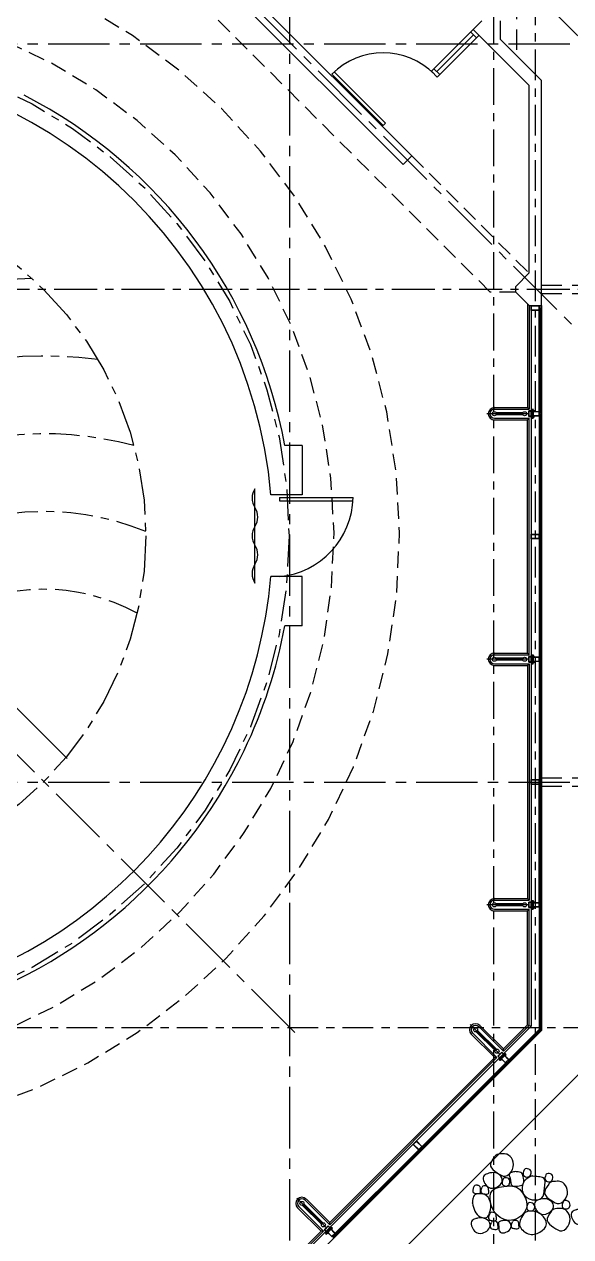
# Model space of a CAD drawing. Extents: x 504.5 to 598.6, y 648.3 to 688.4.
# Drawn here: x 575.9 to 582.58, y 659.51 to 674.32 of the extents above; entities that cross this region are included whole.
import ezdxf

# ---------------------------------------------------------------- set-up
doc = ezdxf.new("R2010")
doc.units = 0
doc.header["$MEASUREMENT"] = 0
for name, pattern in [('ACAD_ISO10W100', [18.5, 12, -3, 0.5, -3]), ('CENTER2', [1.125, 0.75, -0.125, 0.125, -0.125]), ('HIDDEN', [0.375, 0.25, -0.125])]:
    doc.linetypes.add(name, pattern=pattern)
for name, color, linetype in [('1', 6, 'CONTINUOUS'), ('2', 1, 'CONTINUOUS'), ('EJES', 6, 'CENTER2'), ('paredes', 2, 'CONTINUOUS'), ('pisoplanta', 1, 'CONTINUOUS'), ('PROYECCIONES', 6, 'HIDDEN'), ('PUERTAS', 1, 'CONTINUOUS'), ('texturas', 6, 'CONTINUOUS'), ('ventanas', 1, 'CONTINUOUS'), ('vidrio', 6, 'CONTINUOUS')]:
    doc.layers.add(name, color=color, linetype=linetype)

# ---------------------------------------------------------------- blocks, each defined once
blk = doc.blocks.new('apoymuro-cortina')
at = {"layer": 'vidrio', "color": 1, "linetype": 'Continuous'}
for p, q in [((0, 0), (-0.099, 0)), ((0, -0.057), (0, 0)), ((-0.125, -0.001), (-0.125, -0.057)), ((-0.119, 0), (-0.124, 0)), ((-0.124, -0.057), (-0.119, -0.057)), ((-0.122, -0.01), (-0.122, -0.003)), ((-0.122, -0.032), (-0.122, -0.013)), ((-0.096, -0.032), (-0.122, -0.032)), ((-0.122, -0.035), (-0.096, -0.035)), ((-0.122, -0.044), (-0.122, -0.035)), ((-0.122, -0.054), (-0.122, -0.048)), ((-0.121, -0.003), (-0.12, -0.003)), ((-0.12, -0.01), (-0.121, -0.01)), ((-0.121, -0.013), (-0.119, -0.013)), ((-0.119, -0.045), (-0.121, -0.045)), ((-0.121, -0.047), (-0.12, -0.047)), ((-0.12, -0.055), (-0.121, -0.055)), ((-0.12, -0.003), (-0.12, -0.004)), ((-0.12, -0.009), (-0.12, -0.01)), ((-0.12, -0.047), (-0.12, -0.048)), ((-0.12, -0.054), (-0.12, -0.055)), ((-0.119, -0.004), (-0.119, -0.001)), ((-0.119, -0.012), (-0.119, -0.009)), ((-0.119, -0.048), (-0.119, -0.045)), ((-0.119, -0.057), (-0.119, -0.054)), ((-0.1, -0.001), (-0.1, -0.004)), ((-0.1, -0.009), (-0.1, -0.012)), ((-0.1, -0.045), (-0.1, -0.048)), ((-0.1, -0.054), (-0.1, -0.057)), ((-0.099, -0.013), (-0.097, -0.013)), ((-0.097, -0.045), (-0.099, -0.045)), ((-0.099, -0.057), (-0.094, -0.057)), ((-0.098, -0.003), (-0.097, -0.003)), ((-0.098, -0.004), (-0.098, -0.003)), ((-0.098, -0.01), (-0.098, -0.009)), ((-0.097, -0.01), (-0.098, -0.01)), ((-0.098, -0.047), (-0.097, -0.047)), ((-0.098, -0.048), (-0.098, -0.047)), ((-0.098, -0.055), (-0.098, -0.054)), ((-0.097, -0.055), (-0.098, -0.055)), ((-0.096, -0.003), (-0.096, -0.01)), ((-0.096, -0.013), (-0.096, -0.032)), ((-0.096, -0.035), (-0.096, -0.044)), ((-0.096, -0.048), (-0.096, -0.054)), ((-0.094, -0.057), (0, -0.057)), ((-0.093, -0.003), (-0.093, -0.054)), ((-0.004, -0.003), (-0.093, -0.003)), ((-0.093, -0.055), (-0.004, -0.055)), ((-0.003, -0.054), (-0.003, -0.003))]:
    blk.add_line(p, q, dxfattribs=at)
at = {"layer": 'vidrio', "linetype": 'Continuous'}
for p, q in [((-0.04, 0.002), (-0.04, 0.005)), ((-0.04, 0.005), (0.031, 0.005)), ((0.027, 0.002), (-0.04, 0.002)), ((-0.032, 0.006), (-0.032, 0.008)), ((-0.032, 0.008), (-0.006, 0.008)), ((-0.006, 0.006), (-0.032, 0.006)), ((-0.009, 0.01), (-0.029, 0.01)), ((-0.029, 0.01), (-0.029, 0.008)), ((-0.029, 0.008), (-0.009, 0.008)), ((-0.028, 0.011), (-0.028, 0.02)), ((-0.026, 0.021), (-0.011, 0.021)), ((-0.011, 0.011), (-0.026, 0.011)), ((-0.024, 0.02), (-0.024, 0.011)), ((-0.015, 0.021), (-0.023, 0.021)), ((-0.014, 0.011), (-0.014, 0.02)), ((-0.009, 0.02), (-0.009, 0.011)), ((-0.009, 0.008), (-0.009, 0.01)), ((-0.006, 0.008), (-0.006, 0.006)), ((0.027, -0.059), (0.027, 0.002)), ((0.031, -0.063), (0.031, 0.005)), ((-0.105, -0.044), (-0.113, -0.044)), ((-0.04, -0.059), (0.027, -0.059)), ((-0.04, -0.063), (-0.04, -0.059)), ((0.031, -0.063), (-0.04, -0.063)), ((-0.032, -0.063), (-0.032, -0.065)), ((-0.006, -0.063), (-0.032, -0.063)), ((-0.032, -0.065), (-0.006, -0.065)), ((-0.029, -0.068), (-0.029, -0.065)), ((-0.029, -0.065), (-0.009, -0.065)), ((-0.009, -0.068), (-0.029, -0.068)), ((-0.028, -0.069), (-0.028, -0.078)), ((-0.011, -0.068), (-0.026, -0.068)), ((-0.026, -0.078), (-0.011, -0.078)), ((-0.013, -0.005), (-0.025, -0.005)), ((-0.025, -0.005), (-0.025, -0.052)), ((-0.025, -0.052), (-0.013, -0.052)), ((-0.025, -0.083), (-0.025, -0.078)), ((-0.013, -0.079), (-0.025, -0.079)), ((-0.013, -0.081), (-0.025, -0.081)), ((-0.025, -0.083), (-0.024, -0.084)), ((-0.013, -0.083), (-0.025, -0.083)), ((-0.024, -0.078), (-0.024, -0.069)), ((-0.014, -0.084), (-0.024, -0.084)), ((-0.015, -0.078), (-0.023, -0.078)), ((-0.015, -0.08), (-0.023, -0.08)), ((-0.015, -0.082), (-0.023, -0.082)), ((-0.019, -0.084), (-0.019, -0.084)), ((-0.014, -0.069), (-0.014, -0.078)), ((-0.013, -0.083), (-0.014, -0.084)), ((-0.013, -0.052), (-0.013, -0.005)), ((-0.013, -0.083), (-0.013, -0.078)), ((-0.009, -0.065), (-0.009, -0.068)), ((-0.009, -0.078), (-0.009, -0.069)), ((-0.006, -0.065), (-0.006, -0.063))]:
    blk.add_line(p, q, dxfattribs=at)
at = {"layer": 'vidrio', "color": 1, "linetype": 'Continuous', "extrusion": (0, 0, -1)}
for centre, major_axis, start_param, end_param in [((-0.099, -0.001), (0.000451, -0.000451), 2.356194, 3.926991), ((-0.124, -0.001), (0.000451, -0.000451), 2.356194, 3.926991), ((-0.124, -0.057), (0.000451, 0.000451), 2.356194, 3.926991), ((-0.121, -0.003), (0.000451, -0.000451), 2.356194, 3.926991), ((-0.121, -0.01), (0.000451, 0.000451), 2.356194, 3.926991), ((-0.121, -0.013), (0.000451, -0.000451), 2.356194, 3.926991), ((-0.121, -0.044), (0.000451, 0.000451), 2.356194, 3.926991), ((-0.121, -0.048), (0.000451, -0.000451), 2.356194, 3.926991), ((-0.121, -0.054), (0.000451, 0.000451), 2.356194, 3.926991), ((-0.119, -0.004), (0.000451, 0.000451), 2.356194, 3.926991), ((-0.119, -0.009), (0.000451, -0.000451), 2.356194, 3.926991), ((-0.119, -0.048), (0.000451, 0.000451), 2.356194, 3.926991), ((-0.119, -0.054), (0.000451, -0.000451), 2.356194, 3.926991), ((-0.119, -0.001), (0.000451, -0.000451), 3.926991, 5.497787), ((-0.119, -0.004), (0.000451, -0.000451), -0.785398, 0.785398), ((-0.119, -0.009), (0.000451, -0.000451), 3.926991, 5.497787), ((-0.119, -0.012), (0.000451, -0.000451), -0.785398, 0.785398), ((-0.119, -0.045), (0.000451, -0.000451), 3.926991, 5.497787), ((-0.119, -0.048), (0.000451, -0.000451), -0.785398, 0.785398), ((-0.119, -0.054), (0.000451, -0.000451), 3.926991, 5.497787), ((-0.119, -0.057), (0.000451, -0.000451), -0.785398, 0.785398), ((-0.099, -0.004), (0.000451, 0.000451), 2.356194, 3.926991), ((-0.099, -0.009), (0.000451, -0.000451), 2.356194, 3.926991), ((-0.099, -0.012), (0.000451, 0.000451), 2.356194, 3.926991), ((-0.099, -0.045), (0.000451, -0.000451), 2.356194, 3.926991), ((-0.099, -0.048), (0.000451, 0.000451), 2.356194, 3.926991), ((-0.099, -0.054), (0.000451, -0.000451), 2.356194, 3.926991), ((-0.099, -0.057), (0.000451, 0.000451), 2.356194, 3.926991), ((-0.099, -0.004), (0.000451, -0.000451), -0.785398, 0.785398), ((-0.099, -0.009), (0.000451, -0.000451), 3.926991, 5.497787), ((-0.099, -0.048), (0.000451, -0.000451), -0.785398, 0.785398), ((-0.099, -0.054), (0.000451, -0.000451), 3.926991, 5.497787), ((-0.097, -0.003), (0.000451, 0.000451), 5.497787, 7.068583), ((-0.097, -0.01), (0.000451, -0.000451), -0.785398, 0.785398), ((-0.097, -0.013), (0.000451, -0.000451), 3.926991, 5.497787), ((-0.097, -0.044), (0.000451, -0.000451), -0.785398, 0.785398), ((-0.097, -0.048), (0.000451, 0.000451), 5.497787, 7.068583), ((-0.093, -0.003), (0.000361, 0.000361), 3.926991, 5.497787), ((-0.093, -0.054), (0.000361, 0.000361), 2.356194, 3.926991)]:
    blk.add_ellipse(centre, major_axis=major_axis, ratio=1, start_param=start_param, end_param=end_param, dxfattribs=at)
at = {"layer": 'vidrio', "linetype": 'Continuous', "extrusion": (0, 0, -1)}
for centre, major_axis, start_param, end_param in [((-0.026, 0.016), (0.00325, -0.00325), 3.399063, 4.454918), ((-0.026, 0.015), (0.00325, -0.00325), 0.257471, 1.313326), ((-0.019, 0), (0.0144, -0.0144), 3.678281, 4.175701), ((-0.019, 0.031), (0.0144, 0.0144), 2.107484, 2.604904), ((-0.011, 0.016), (0.00325, -0.00325), 3.399063, 4.454918), ((-0.011, 0.015), (0.00325, -0.00325), 0.257471, 1.313326), ((-0.026, -0.073), (0.00325, 0.00325), 4.96986, 6.025715), ((-0.026, -0.074), (0.00325, 0.00325), 1.828267, 2.884122), ((-0.019, -0.088), (0.0144, 0.0144), 5.249077, 5.746497), ((-0.019, -0.058), (0.0144, -0.0144), 0.536688, 1.034108), ((-0.011, -0.073), (0.00325, 0.00325), 4.96986, 6.025715), ((-0.011, -0.074), (0.00325, 0.00325), 1.828267, 2.884122)]:
    blk.add_ellipse(centre, major_axis=major_axis, ratio=1, start_param=start_param, end_param=end_param, dxfattribs=at)
at = {"layer": 'vidrio', "color": 5, "linetype": 'Continuous', "extrusion": (0, 0, -1)}
for centre, major_axis, start_param, end_param in [((-0.004, -0.003), (0.000361, -0.000361), 3.926991, 5.497787), ((-0.004, -0.054), (0.000361, 0.000361), 0.785398, 2.356194)]:
    blk.add_ellipse(centre, major_axis=major_axis, ratio=1, start_param=start_param, end_param=end_param, dxfattribs=at)

msp = doc.modelspace()

# ---------------------------------------------------------------- linework, layer by layer
at = {"layer": '1'}
msp.add_spline([(582.654, 659.838), (582.599, 659.812), (582.629, 659.683), (582.726, 659.658), (582.82, 659.76), (582.763, 659.835), (582.667, 659.842), (582.645, 659.836)], degree=3, dxfattribs=at)
at = {"layer": '2'}
for points in [[(581.651, 660.485), (581.601, 660.372), (581.681, 660.289), (581.779, 660.248), (581.87, 660.331), (581.868, 660.449), (581.802, 660.515), (581.736, 660.52), (581.669, 660.506), (581.647, 660.481)], [(582.013, 660.324), (582.005, 660.257), (582.061, 660.239), (582.095, 660.271), (582.084, 660.326), (582.054, 660.339), (582.025, 660.337), (582.011, 660.324)], [(581.58, 660.283), (581.524, 660.257), (581.555, 660.128), (581.651, 660.104), (581.745, 660.205), (581.688, 660.28), (581.592, 660.287), (581.571, 660.282)], [(581.754, 660.214), (581.747, 660.146), (581.802, 660.128), (581.836, 660.161), (581.826, 660.216), (581.795, 660.228), (581.767, 660.226), (581.752, 660.214)], [(581.843, 660.226), (581.868, 660.132), (581.932, 660.128), (581.995, 660.146), (582.004, 660.225), (581.984, 660.283), (581.92, 660.303), (581.868, 660.298), (581.833, 660.274), (581.831, 660.255), (581.843, 660.217)], [(582.109, 660.253), (582.014, 660.187), (582.002, 660.034), (582.109, 659.961), (582.228, 659.982), (582.262, 660.1), (582.248, 660.228), (582.189, 660.241), (582.098, 660.248)], [(582.312, 660.15), (582.262, 660.038), (582.342, 659.954), (582.44, 659.913), (582.531, 659.997), (582.529, 660.114), (582.463, 660.18), (582.397, 660.185), (582.33, 660.171), (582.308, 660.146)], [(582.278, 660.266), (582.271, 660.198), (582.326, 660.18), (582.36, 660.212), (582.349, 660.267), (582.319, 660.28), (582.29, 660.278), (582.276, 660.266)], [(581.394, 660.116), (581.389, 660.048), (581.426, 660.036), (581.476, 660.043), (581.478, 660.088), (581.475, 660.116), (581.448, 660.136), (581.434, 660.137), (581.409, 660.134), (581.398, 660.118)], [(581.38, 659.92), (581.476, 659.751), (581.56, 659.747), (581.59, 659.799), (581.597, 659.94), (581.532, 660.023), (581.476, 660.031), (581.41, 660.02), (581.384, 659.97), (581.382, 659.936), (581.378, 659.913)], [(581.494, 660.111), (581.489, 660.043), (581.526, 660.031), (581.576, 660.038), (581.578, 660.082), (581.574, 660.111), (581.548, 660.13), (581.533, 660.132), (581.508, 660.128), (581.498, 660.112)], [(581.825, 660.129), (581.623, 660.07), (581.671, 659.785), (581.885, 659.714), (582.039, 659.857), (581.991, 660.046), (581.908, 660.118), (581.825, 660.129)], [(582.057, 659.91), (582.05, 659.842), (582.105, 659.824), (582.139, 659.856), (582.128, 659.911), (582.098, 659.924), (582.07, 659.922), (582.055, 659.91)], [(582.205, 659.965), (582.15, 659.938), (582.18, 659.81), (582.276, 659.785), (582.371, 659.886), (582.314, 659.961), (582.217, 659.968), (582.196, 659.963)], [(582.488, 659.934), (582.481, 659.867), (582.536, 659.849), (582.57, 659.881), (582.559, 659.936), (582.529, 659.949), (582.501, 659.947), (582.486, 659.934)], [(581.432, 659.731), (581.377, 659.705), (581.407, 659.577), (581.503, 659.552), (581.597, 659.653), (581.54, 659.728), (581.444, 659.735), (581.423, 659.73)], [(581.589, 659.785), (581.583, 659.717), (581.621, 659.705), (581.671, 659.712), (581.672, 659.756), (581.669, 659.785), (581.642, 659.804), (581.628, 659.806), (581.603, 659.803), (581.592, 659.787)], [(582.016, 659.801), (581.957, 659.651), (582.062, 659.545), (582.205, 659.564), (582.285, 659.664), (582.226, 659.776), (582.135, 659.817), (582.055, 659.817), (582.009, 659.796)], [(582.344, 659.817), (582.294, 659.705), (582.374, 659.621), (582.472, 659.58), (582.563, 659.664), (582.561, 659.781), (582.495, 659.847), (582.429, 659.853), (582.362, 659.838), (582.34, 659.813)], [(581.608, 659.68), (581.603, 659.612), (581.64, 659.6), (581.69, 659.607), (581.692, 659.651), (581.688, 659.68), (581.662, 659.699), (581.647, 659.701), (581.622, 659.698), (581.612, 659.682)], [(581.701, 659.641), (581.72, 659.562), (581.79, 659.562), (581.849, 659.619), (581.838, 659.683), (581.79, 659.708), (581.745, 659.703), (581.706, 659.691), (581.699, 659.641)], [(581.865, 659.687), (581.859, 659.619), (581.897, 659.607), (581.947, 659.614), (581.948, 659.658), (581.945, 659.687), (581.918, 659.707), (581.904, 659.708), (581.879, 659.705), (581.868, 659.689)]]:
    msp.add_spline(points, degree=3, dxfattribs=at)
at = {"layer": 'EJES'}
for p, q in [((579.149, 649.338), (579.149, 683.009)), ((584.004, 669.245), (571.554, 681.694)), ((579.21, 662.004), (567.068, 674.145)), ((554.819, 674.085), (591.526, 674.085)), ((554.819, 665.064), (591.526, 665.064))]:
    msp.add_line(p, q, dxfattribs=at)
at = {"layer": 'EJES', "ltscale": 0.6}
msp.add_line((581.643, 649.338), (581.643, 683.009), dxfattribs=at)
at = {"layer": 'EJES', "ltscale": 0.5}
for p, q in [((582.149, 649.338), (582.149, 683.009)), ((554.819, 662.064), (591.526, 662.064))]:
    msp.add_line(p, q, dxfattribs=at)
at = {"layer": 'EJES', "ltscale": 0.7}
msp.add_line((554.819, 671.085), (591.526, 671.085), dxfattribs=at)
at = {"layer": 'EJES', "linetype": 'ACAD_ISO10W100', "ltscale": 0.75}
msp.add_line((574.333, 667.446), (576.427, 665.352), dxfattribs=at)
at = {"layer": 'EJES', "ltscale": 0.5}
msp.add_circle((573.139, 668.074), 6, dxfattribs=at)
at = {"layer": 'EJES', "ltscale": 0.75}
msp.add_circle((573.139, 668.074), 4.25, dxfattribs=at)
at = {"layer": 'EJES', "ltscale": 0.5}
for radius, start, end in [(6.15, 91.3466, 131.2708), (5.2, 82.7172, 123.2895), (4.25, 75, 116.7228), (3.3, 67.8447, 120.285), (2.35, 61.0497, 120.285)]:
    msp.add_arc((576.144, 665.069), radius, start, end, dxfattribs=at)
at = {"layer": 'paredes'}
for p, q in [((580.639, 672.715), (577.738, 675.616)), ((580.533, 672.609), (577.632, 675.51)), ((581.39, 674.258), (581.496, 674.364)), ((582.074, 673.574), (581.39, 674.258)), ((581.718, 674.364), (581.718, 674.142)), ((582.224, 673.636), (581.718, 674.142)), ((582.074, 671.285), (582.074, 673.574)), ((582.224, 670.885), (582.224, 673.636)), ((580.639, 672.715), (580.533, 672.609)), ((581.91, 671.12), (582.074, 671.285)), ((581.91, 671.05), (581.91, 671.12)), ((582.074, 670.885), (581.91, 671.05)), ((582.074, 670.885), (582.224, 670.885)), ((582.074, 670.885), (582.224, 670.885)), ((579.299, 669.174), (579.299, 668.574)), ((579.299, 666.974), (579.299, 667.574))]:
    msp.add_line(p, q, dxfattribs=at)
at = {"layer": 'paredes', "color": 6}
msp.add_line((582.224, 670.885), (582.224, 662.029), dxfattribs=at)
at = {"layer": 'paredes', "ltscale": 0.75}
for p, q in [((579.299, 669.174), (579.088, 669.174)), ((579.299, 668.574), (578.917, 668.574)), ((579.299, 667.574), (578.917, 667.574)), ((579.299, 666.974), (579.088, 666.974))]:
    msp.add_line(p, q, dxfattribs=at)
for radius, start, end in [(5.8, 4.9454, 175.0546), (6.05, 10.4757, 62.8054), (5.8, 279.9282, 355.0546), (6.05, 334.3039, 349.5243), (6.05, 285.335, 334.3039)]:
    msp.add_arc((573.139, 668.074), radius, start, end, dxfattribs=at)
at = {"layer": 'pisoplanta', "color": 6}
for p, q in [((582.054, 670.905), (582.054, 669.639)), ((582.074, 670.885), (582.074, 669.619)), ((581.649, 669.639), (582.054, 669.639)), ((581.649, 669.619), (582.074, 669.619)), ((581.649, 669.509), (582.074, 669.509)), ((582.074, 669.619), (582.054, 669.639)), ((582.074, 669.509), (582.054, 669.489)), ((582.074, 666.619), (582.074, 669.509)), ((581.649, 669.489), (582.054, 669.489)), ((582.054, 666.639), (582.054, 669.489)), ((581.649, 666.639), (582.054, 666.639)), ((581.649, 666.619), (582.074, 666.619)), ((582.074, 666.619), (582.054, 666.639)), ((581.649, 666.509), (582.074, 666.509)), ((581.649, 666.489), (582.054, 666.489)), ((582.074, 666.509), (582.054, 666.489)), ((582.054, 666.489), (582.054, 663.639)), ((582.074, 666.509), (582.074, 663.619)), ((581.649, 663.639), (582.054, 663.639)), ((581.649, 663.619), (582.074, 663.619)), ((582.074, 663.619), (582.054, 663.639)), ((581.649, 663.509), (582.074, 663.509)), ((581.649, 663.489), (582.054, 663.489)), ((582.074, 663.509), (582.054, 663.489)), ((582.054, 662.099), (582.054, 663.489)), ((582.074, 662.091), (582.074, 663.509)), ((581.758, 661.803), (582.054, 662.099)), ((582.074, 662.091), (581.758, 661.775)), ((582.054, 662.099), (582.099, 662.08)), ((581.366, 661.983), (581.652, 661.697)), ((581.38, 661.998), (581.68, 661.697)), ((581.458, 662.075), (581.758, 661.775)), ((581.472, 662.09), (581.758, 661.803)), ((581.758, 661.775), (581.758, 661.803)), ((579.637, 659.654), (581.68, 661.697)), ((579.637, 659.682), (581.652, 661.697)), ((581.68, 661.697), (581.652, 661.697)), ((579.259, 659.876), (579.559, 659.576)), ((579.336, 659.954), (579.637, 659.654)), ((579.351, 659.968), (579.637, 659.682)), ((579.244, 659.862), (579.531, 659.576)), ((579.531, 659.576), (579.145, 659.19)), ((579.559, 659.576), (579.168, 659.185)), ((579.559, 659.576), (579.531, 659.576)), ((579.637, 659.654), (579.637, 659.682))]:
    msp.add_line(p, q, dxfattribs=at)
for centre, radius, start, end in [((581.649, 669.564), 0.075, 90, 270), ((581.649, 669.564), 0.055, 90, 270), ((581.649, 666.564), 0.075, 90, 270), ((581.649, 666.564), 0.055, 90, 270), ((581.649, 663.564), 0.075, 90, 270), ((581.649, 663.564), 0.055, 90, 270), ((581.419, 662.036), 0.075, 45, 225), ((581.419, 662.036), 0.055, 45, 225), ((579.297, 659.915), 0.075, 45, 225), ((579.297, 659.915), 0.055, 45, 225)]:
    msp.add_arc(centre, radius, start, end, dxfattribs=at)
at = {"layer": 'PROYECCIONES'}
for p, q in [((581.918, 676.51), (581.918, 673.942)), ((582.224, 671.135), (586.299, 671.135)), ((582.224, 671.035), (586.299, 671.035)), ((582.224, 665.114), (586.299, 665.114)), ((582.224, 665.014), (586.299, 665.014))]:
    msp.add_line(p, q, dxfattribs=at)
at = {"layer": 'PROYECCIONES', "color": 1, "ltscale": 0.8}
msp.add_line((581.598, 671.05), (577.385, 675.262), dxfattribs=at)
at = {"layer": 'PROYECCIONES', "ltscale": 0.8}
for p, q in [((580.639, 672.715), (582.072, 671.282)), ((581.91, 671.05), (581.598, 671.05))]:
    msp.add_line(p, q, dxfattribs=at)
at = {"layer": 'PROYECCIONES', "color": 6}
for p, q in [((582.213, 665.07), (582.204, 665.07)), ((582.195, 665.039), (582.195, 665.038))]:
    msp.add_line(p, q, dxfattribs=at)
at = {"layer": 'PROYECCIONES', "color": 1, "ltscale": 0.8}
for radius, start in [(7.35, 270.3718), (6.55, 270.4172)]:
    msp.add_arc((573.139, 668.074), radius, start, 270, dxfattribs=at)
at = {"layer": 'PUERTAS'}
for p, q in [((581.39, 674.258), (580.879, 673.748)), ((581.461, 674.188), (580.95, 673.677)), ((581.429, 674.156), (581.359, 674.227)), ((580.289, 673.087), (579.663, 673.712)), ((580.317, 673.115), (579.691, 673.741)), ((580.95, 673.677), (580.879, 673.748)), ((580.981, 673.708), (580.91, 673.779)), ((580.317, 673.115), (580.289, 673.087))]:
    msp.add_line(p, q, dxfattribs=at)
at = {"layer": 'PUERTAS', "ltscale": 0.1}
for p, q in [((578.723, 667.495), (578.723, 668.648)), ((579.022, 668.54), (579.022, 668.5)), ((579.022, 668.54), (579.022, 668.5)), ((579.022, 668.54), (579.922, 668.54)), ((579.022, 668.5), (579.922, 668.5))]:
    msp.add_line(p, q, dxfattribs=at)
at = {"layer": 'PUERTAS'}
for centre, radius, start, end in [((580.289, 673.087), 0.885, 45, 135), ((578.889, 668.533), 0.202, 145.2647, 214.7353), ((578.556, 668.302), 0.202, 325.2647, 34.7353), ((578.889, 668.072), 0.202, 145.2647, 214.7353), ((578.556, 667.841), 0.202, 325.2647, 34.7353), ((578.889, 667.61), 0.202, 145.2647, 214.7353)]:
    msp.add_arc(centre, radius, start, end, dxfattribs=at)
at = {"layer": 'PUERTAS', "ltscale": 0.1}
msp.add_arc((578.931, 668.561), 0.991, 275.2611, 358.7774, dxfattribs=at)
at = {"layer": 'texturas', "color": 1}
for p, q in [((582.924, 673.926), (582.418, 674.432)), ((582.924, 661.739), (579.974, 658.789))]:
    msp.add_line(p, q, dxfattribs=at)
at = {"layer": 'ventanas'}
for p, q in [((580.946, 673.744), (581.394, 674.192)), ((582.099, 670.885), (582.099, 662.08)), ((579.203, 659.185), (582.099, 662.08))]:
    msp.add_line(p, q, dxfattribs=at)
at = {"layer": 'vidrio', "color": 1, "linetype": 'Continuous'}
for p, q in [((582.099, 670.827), (582.099, 670.885)), ((582.099, 670.885), (582.198, 670.885)), ((582.102, 670.831), (582.102, 670.882)), ((582.103, 670.882), (582.192, 670.882)), ((582.192, 670.882), (582.192, 670.831)), ((582.195, 670.882), (582.195, 670.875)), ((582.195, 670.871), (582.195, 670.853)), ((582.195, 670.853), (582.221, 670.853)), ((582.221, 670.85), (582.195, 670.85)), ((582.195, 670.85), (582.195, 670.841)), ((582.195, 670.837), (582.195, 670.831)), ((582.197, 670.882), (582.196, 670.882)), ((582.196, 670.875), (582.197, 670.875)), ((582.198, 670.872), (582.196, 670.872)), ((582.196, 670.84), (582.198, 670.84)), ((582.197, 670.838), (582.196, 670.838)), ((582.197, 670.881), (582.197, 670.882)), ((582.197, 670.875), (582.197, 670.876)), ((582.197, 670.836), (582.197, 670.838)), ((582.199, 670.884), (582.199, 670.881)), ((582.199, 670.876), (582.199, 670.873)), ((582.199, 670.84), (582.199, 670.836)), ((582.218, 670.885), (582.224, 670.885)), ((582.218, 670.881), (582.218, 670.884)), ((582.218, 670.873), (582.218, 670.876)), ((582.221, 670.872), (582.218, 670.872)), ((582.218, 670.836), (582.218, 670.84)), ((582.218, 670.84), (582.221, 670.84)), ((582.221, 670.882), (582.219, 670.882)), ((582.219, 670.882), (582.219, 670.881)), ((582.219, 670.876), (582.219, 670.875)), ((582.219, 670.875), (582.221, 670.875)), ((582.221, 670.838), (582.219, 670.838)), ((582.219, 670.838), (582.219, 670.836)), ((582.221, 670.875), (582.221, 670.882)), ((582.221, 670.853), (582.221, 670.871)), ((582.221, 670.841), (582.221, 670.85)), ((582.221, 670.831), (582.221, 670.837)), ((582.224, 670.884), (582.224, 670.828)), ((582.193, 670.827), (582.099, 670.827)), ((582.192, 670.83), (582.103, 670.83)), ((582.198, 670.827), (582.193, 670.827)), ((582.196, 670.83), (582.197, 670.83)), ((582.197, 670.83), (582.197, 670.831)), ((582.199, 670.831), (582.199, 670.828)), ((582.218, 670.828), (582.218, 670.831)), ((582.224, 670.827), (582.218, 670.827)), ((582.219, 670.831), (582.219, 670.83)), ((582.219, 670.83), (582.221, 670.83)), ((582.099, 668.035), (582.099, 668.093)), ((582.099, 668.093), (582.198, 668.093)), ((582.193, 668.035), (582.099, 668.035)), ((582.102, 668.039), (582.102, 668.089)), ((582.103, 668.09), (582.192, 668.09)), ((582.192, 668.038), (582.103, 668.038)), ((582.192, 668.089), (582.192, 668.039)), ((582.198, 668.035), (582.193, 668.035)), ((582.195, 668.09), (582.195, 668.083)), ((582.195, 668.079), (582.195, 668.061)), ((582.195, 668.061), (582.221, 668.061)), ((582.221, 668.058), (582.195, 668.058)), ((582.195, 668.058), (582.195, 668.049)), ((582.195, 668.045), (582.195, 668.039)), ((582.197, 668.09), (582.196, 668.09)), ((582.196, 668.083), (582.197, 668.083)), ((582.198, 668.08), (582.196, 668.08)), ((582.196, 668.048), (582.198, 668.048)), ((582.197, 668.046), (582.196, 668.046)), ((582.196, 668.038), (582.197, 668.038)), ((582.197, 668.089), (582.197, 668.09)), ((582.197, 668.083), (582.197, 668.084)), ((582.197, 668.044), (582.197, 668.046)), ((582.197, 668.038), (582.197, 668.039)), ((582.199, 668.092), (582.199, 668.089)), ((582.199, 668.084), (582.199, 668.081)), ((582.199, 668.047), (582.199, 668.044)), ((582.199, 668.039), (582.199, 668.036)), ((582.218, 668.093), (582.224, 668.093)), ((582.218, 668.089), (582.218, 668.092)), ((582.218, 668.081), (582.218, 668.084)), ((582.221, 668.08), (582.218, 668.08)), ((582.218, 668.048), (582.221, 668.048)), ((582.218, 668.044), (582.218, 668.047)), ((582.218, 668.036), (582.218, 668.039)), ((582.224, 668.035), (582.218, 668.035)), ((582.221, 668.09), (582.219, 668.09)), ((582.219, 668.09), (582.219, 668.089)), ((582.219, 668.084), (582.219, 668.083)), ((582.219, 668.083), (582.221, 668.083)), ((582.221, 668.046), (582.219, 668.046)), ((582.219, 668.046), (582.219, 668.044)), ((582.219, 668.039), (582.219, 668.038)), ((582.219, 668.038), (582.221, 668.038)), ((582.221, 668.083), (582.221, 668.09)), ((582.221, 668.061), (582.221, 668.079)), ((582.221, 668.049), (582.221, 668.058)), ((582.221, 668.039), (582.221, 668.045)), ((582.224, 668.092), (582.224, 668.036)), ((582.099, 665.035), (582.099, 665.093)), ((582.099, 665.093), (582.198, 665.093)), ((582.102, 665.039), (582.102, 665.089)), ((582.103, 665.09), (582.192, 665.09)), ((582.192, 665.089), (582.192, 665.039)), ((582.195, 665.09), (582.195, 665.083)), ((582.195, 665.079), (582.195, 665.061)), ((582.195, 665.061), (582.221, 665.061)), ((582.221, 665.058), (582.195, 665.058)), ((582.195, 665.058), (582.195, 665.049)), ((582.197, 665.09), (582.196, 665.09)), ((582.196, 665.083), (582.197, 665.083)), ((582.198, 665.08), (582.196, 665.08)), ((582.197, 665.089), (582.197, 665.09)), ((582.197, 665.083), (582.197, 665.084)), ((582.199, 665.092), (582.199, 665.089)), ((582.199, 665.084), (582.199, 665.081)), ((582.218, 665.093), (582.224, 665.093)), ((582.218, 665.089), (582.218, 665.092)), ((582.218, 665.081), (582.218, 665.084)), ((582.221, 665.08), (582.218, 665.08)), ((582.221, 665.09), (582.219, 665.09)), ((582.219, 665.09), (582.219, 665.089)), ((582.219, 665.084), (582.219, 665.083)), ((582.219, 665.083), (582.221, 665.083)), ((582.221, 665.083), (582.221, 665.09)), ((582.221, 665.061), (582.221, 665.079)), ((582.221, 665.049), (582.221, 665.058)), ((582.224, 665.092), (582.224, 665.036)), ((582.193, 665.035), (582.099, 665.035)), ((582.192, 665.038), (582.103, 665.038)), ((582.198, 665.035), (582.193, 665.035)), ((582.195, 665.045), (582.195, 665.039)), ((582.196, 665.048), (582.198, 665.048)), ((582.197, 665.046), (582.196, 665.046)), ((582.196, 665.038), (582.197, 665.038)), ((582.197, 665.044), (582.197, 665.046)), ((582.197, 665.038), (582.197, 665.039)), ((582.199, 665.047), (582.199, 665.044)), ((582.199, 665.039), (582.199, 665.036)), ((582.218, 665.048), (582.221, 665.048)), ((582.218, 665.044), (582.218, 665.047)), ((582.218, 665.036), (582.218, 665.039)), ((582.224, 665.035), (582.218, 665.035)), ((582.221, 665.046), (582.219, 665.046)), ((582.219, 665.046), (582.219, 665.044)), ((582.219, 665.039), (582.219, 665.038)), ((582.219, 665.038), (582.221, 665.038)), ((582.221, 665.039), (582.221, 665.045)), ((580.656, 660.637), (580.697, 660.678)), ((580.722, 660.571), (580.656, 660.637)), ((580.661, 660.638), (580.696, 660.673)), ((580.724, 660.574), (580.661, 660.637)), ((580.697, 660.678), (580.767, 660.608)), ((580.697, 660.673), (580.76, 660.61)), ((580.76, 660.61), (580.724, 660.574)), ((580.726, 660.567), (580.722, 660.571)), ((580.731, 660.576), (580.726, 660.572)), ((580.726, 660.571), (580.727, 660.57)), ((580.727, 660.57), (580.728, 660.571)), ((580.729, 660.57), (580.727, 660.567)), ((580.733, 660.575), (580.732, 660.576)), ((580.732, 660.574), (580.733, 660.575)), ((580.735, 660.576), (580.733, 660.573)), ((580.74, 660.585), (580.734, 660.579)), ((580.734, 660.578), (580.735, 660.576)), ((580.758, 660.567), (580.74, 660.585)), ((580.74, 660.554), (580.743, 660.556)), ((580.744, 660.549), (580.74, 660.553)), ((580.755, 660.6), (580.742, 660.587)), ((580.742, 660.587), (580.76, 660.569)), ((580.744, 660.555), (580.743, 660.554)), ((580.743, 660.554), (580.744, 660.553)), ((580.785, 660.589), (580.745, 660.549)), ((580.745, 660.553), (580.749, 660.558)), ((580.746, 660.56), (580.749, 660.562)), ((580.748, 660.56), (580.747, 660.559)), ((580.749, 660.559), (580.748, 660.56)), ((580.749, 660.562), (580.751, 660.561)), ((580.752, 660.561), (580.758, 660.567)), ((580.758, 660.599), (580.756, 660.6)), ((580.762, 660.608), (580.758, 660.603)), ((580.758, 660.602), (580.759, 660.601)), ((580.761, 660.601), (580.758, 660.599)), ((580.759, 660.601), (580.76, 660.602)), ((580.76, 660.569), (580.773, 660.582)), ((580.764, 660.607), (580.763, 660.608)), ((580.763, 660.606), (580.764, 660.607)), ((580.767, 660.607), (580.764, 660.605)), ((580.772, 660.585), (580.774, 660.588)), ((580.773, 660.583), (580.772, 660.585)), ((580.775, 660.587), (580.774, 660.586)), ((580.774, 660.586), (580.775, 660.585)), ((580.776, 660.585), (580.781, 660.589)), ((580.778, 660.591), (580.78, 660.594)), ((580.78, 660.591), (580.779, 660.59)), ((580.781, 660.59), (580.78, 660.591)), ((580.781, 660.594), (580.785, 660.59))]:
    msp.add_line(p, q, dxfattribs=at)
at = {"layer": 'vidrio', "linetype": 'Continuous'}
for p, q in [((582.204, 670.841), (582.213, 670.841)), ((582.204, 669.579), (582.204, 670.841)), ((582.209, 669.579), (582.209, 670.841)), ((582.213, 669.579), (582.213, 670.841)), ((582.195, 669.593), (582.196, 670.827)), ((582.195, 669.535), (582.195, 668.093)), ((582.204, 669.549), (582.204, 668.07)), ((582.209, 669.549), (582.209, 668.07)), ((582.213, 669.549), (582.213, 668.07)), ((582.195, 668.035), (582.195, 666.593)), ((582.204, 668.049), (582.213, 668.049)), ((582.204, 668.049), (582.204, 666.57)), ((582.209, 668.049), (582.209, 666.57)), ((582.213, 668.049), (582.213, 666.57)), ((582.195, 666.535), (582.195, 665.093)), ((582.204, 666.549), (582.204, 665.07)), ((582.209, 666.549), (582.209, 665.07)), ((582.213, 666.549), (582.213, 665.07)), ((582.195, 663.593), (582.195, 665.035)), ((582.204, 665.049), (582.213, 665.049)), ((582.204, 663.57), (582.204, 665.049)), ((582.209, 663.57), (582.209, 665.049)), ((582.213, 663.57), (582.213, 665.049)), ((582.195, 663.536), (582.195, 662.041)), ((582.204, 663.549), (582.204, 662.037)), ((582.209, 663.549), (582.209, 662.035)), ((582.213, 663.549), (582.213, 662.034)), ((582.204, 662.037), (581.816, 661.648)), ((582.209, 662.035), (581.819, 661.646)), ((582.213, 662.034), (581.822, 661.643)), ((582.195, 662.041), (581.825, 661.671)), ((581.801, 661.633), (580.755, 660.588)), ((581.804, 661.631), (580.758, 660.585)), ((581.807, 661.628), (580.761, 660.582)), ((581.785, 661.63), (580.765, 660.61)), ((580.74, 660.573), (579.695, 659.527)), ((580.743, 660.57), (579.697, 659.524)), ((580.746, 660.567), (579.7, 659.521)), ((580.724, 660.57), (579.704, 659.55)), ((580.74, 660.573), (580.746, 660.567))]:
    msp.add_line(p, q, dxfattribs=at)
at = {"layer": 'vidrio', "color": 6}
for p, q in [((582.068, 669.564), (581.558, 669.564)), ((582.213, 669.579), (582.204, 669.579)), ((582.213, 668.07), (582.204, 668.07)), ((582.068, 666.564), (581.558, 666.564)), ((582.213, 666.57), (582.204, 666.57)), ((582.068, 663.564), (581.558, 663.564)), ((581.715, 661.74), (581.354, 662.101)), ((582.224, 662.029), (579.274, 659.079)), ((580.761, 660.582), (580.755, 660.588)), ((579.594, 659.619), (579.233, 659.98)), ((579.7, 659.521), (579.695, 659.527))]:
    msp.add_line(p, q, dxfattribs=at)
at = {"layer": 'vidrio', "color": 1}
for p, q in [((581.997, 669.577), (581.671, 669.577)), ((581.997, 669.552), (581.671, 669.552)), ((581.997, 666.577), (581.671, 666.577)), ((581.997, 666.552), (581.671, 666.552)), ((581.997, 663.577), (581.671, 663.577)), ((581.997, 663.552), (581.671, 663.552)), ((581.656, 661.782), (581.425, 662.012)), ((581.673, 661.8), (581.443, 662.03)), ((579.534, 659.661), (579.304, 659.891)), ((579.552, 659.678), (579.322, 659.909))]:
    msp.add_line(p, q, dxfattribs=at)
at = {"layer": 'vidrio'}
msp.add_line((582.213, 663.57), (582.204, 663.57), dxfattribs=at)
at = {"layer": 'vidrio', "color": 1}
for centre in [(581.649, 669.564), (582.018, 669.564), (581.649, 666.564), (582.018, 666.564), (581.649, 663.564), (582.018, 663.564)]:
    msp.add_circle(centre, 0.025, dxfattribs=at)
at = {"layer": 'vidrio', "color": 5}
for centre in [(581.419, 662.036), (581.68, 661.775), (579.297, 659.915), (579.559, 659.654)]:
    msp.add_circle(centre, 0.025, dxfattribs=at)
at = {"layer": 'vidrio', "color": 5, "linetype": 'Continuous'}
for centre, major_axis, start_param, end_param in [((582.103, 670.882), (-0.000361, -0.000361), 3.926991, 5.497787), ((582.103, 670.831), (-0.000361, 0.000361), 0.785398, 2.356194), ((580.661, 660.637), (0, 0.00051), 0.785398, 2.356194)]:
    msp.add_ellipse(centre, major_axis=major_axis, ratio=1, start_param=start_param, end_param=end_param, dxfattribs=at)
at = {"layer": 'vidrio', "color": 1, "linetype": 'Continuous'}
for centre, major_axis, start_param, end_param in [((582.192, 670.882), (-0.000361, 0.000361), 3.926991, 5.497787), ((582.196, 670.882), (-0.000451, 0.000451), 5.497787, 7.068583), ((582.196, 670.875), (-0.000451, -0.000451), -0.785398, 0.785398), ((582.196, 670.871), (-0.000451, -0.000451), 3.926991, 5.497787), ((582.196, 670.841), (-0.000451, -0.000451), -0.785398, 0.785398), ((582.196, 670.837), (-0.000451, 0.000451), 5.497787, 7.068583), ((582.198, 670.881), (-0.000451, -0.000451), -0.785398, 0.785398), ((582.198, 670.876), (-0.000451, -0.000451), 3.926991, 5.497787), ((582.198, 670.836), (-0.000451, -0.000451), -0.785398, 0.785398), ((582.198, 670.831), (-0.000451, -0.000451), 3.926991, 5.497787), ((582.198, 670.884), (-0.000451, -0.000451), 2.356194, 3.926991), ((582.198, 670.881), (-0.000451, 0.000451), 2.356194, 3.926991), ((582.198, 670.876), (-0.000451, -0.000451), 2.356194, 3.926991), ((582.198, 670.873), (-0.000451, 0.000451), 2.356194, 3.926991), ((582.198, 670.84), (-0.000451, -0.000451), 2.356194, 3.926991), ((582.198, 670.836), (-0.000451, 0.000451), 2.356194, 3.926991), ((582.198, 670.831), (-0.000451, -0.000451), 2.356194, 3.926991), ((582.218, 670.884), (-0.000451, -0.000451), 3.926991, 5.497787), ((582.218, 670.881), (-0.000451, 0.000451), 2.356194, 3.926991), ((582.218, 670.881), (-0.000451, -0.000451), -0.785398, 0.785398), ((582.218, 670.876), (-0.000451, -0.000451), 3.926991, 5.497787), ((582.218, 670.876), (-0.000451, -0.000451), 2.356194, 3.926991), ((582.218, 670.873), (-0.000451, -0.000451), -0.785398, 0.785398), ((582.218, 670.84), (-0.000451, -0.000451), 3.926991, 5.497787), ((582.218, 670.836), (-0.000451, 0.000451), 2.356194, 3.926991), ((582.218, 670.836), (-0.000451, -0.000451), -0.785398, 0.785398), ((582.218, 670.831), (-0.000451, -0.000451), 3.926991, 5.497787), ((582.218, 670.831), (-0.000451, -0.000451), 2.356194, 3.926991), ((582.221, 670.882), (-0.000451, -0.000451), 2.356194, 3.926991), ((582.221, 670.875), (-0.000451, 0.000451), 2.356194, 3.926991), ((582.221, 670.871), (-0.000451, -0.000451), 2.356194, 3.926991), ((582.221, 670.841), (-0.000451, 0.000451), 2.356194, 3.926991), ((582.221, 670.837), (-0.000451, -0.000451), 2.356194, 3.926991), ((582.224, 670.884), (-0.000451, -0.000451), 2.356194, 3.926991), ((582.192, 670.831), (-0.000361, 0.000361), 2.356194, 3.926991), ((582.198, 670.828), (-0.000451, 0.000451), 2.356194, 3.926991), ((582.218, 670.828), (-0.000451, -0.000451), -0.785398, 0.785398), ((582.221, 670.831), (-0.000451, 0.000451), 2.356194, 3.926991), ((582.224, 670.828), (-0.000451, 0.000451), 2.356194, 3.926991), ((582.192, 668.089), (-0.000361, 0.000361), 3.926991, 5.497787), ((582.192, 668.039), (-0.000361, 0.000361), 2.356194, 3.926991), ((582.196, 668.09), (-0.000451, 0.000451), 5.497787, 7.068583), ((582.196, 668.083), (-0.000451, -0.000451), -0.785398, 0.785398), ((582.196, 668.079), (-0.000451, -0.000451), 3.926991, 5.497787), ((582.196, 668.049), (-0.000451, -0.000451), -0.785398, 0.785398), ((582.196, 668.045), (-0.000451, 0.000451), 5.497787, 7.068583), ((582.198, 668.089), (-0.000451, -0.000451), -0.785398, 0.785398), ((582.198, 668.084), (-0.000451, -0.000451), 3.926991, 5.497787), ((582.198, 668.044), (-0.000451, -0.000451), -0.785398, 0.785398), ((582.198, 668.039), (-0.000451, -0.000451), 3.926991, 5.497787), ((582.198, 668.092), (-0.000451, -0.000451), 2.356194, 3.926991), ((582.198, 668.089), (-0.000451, 0.000451), 2.356194, 3.926991), ((582.198, 668.084), (-0.000451, -0.000451), 2.356194, 3.926991), ((582.198, 668.081), (-0.000451, 0.000451), 2.356194, 3.926991), ((582.198, 668.047), (-0.000451, -0.000451), 2.356194, 3.926991), ((582.198, 668.044), (-0.000451, 0.000451), 2.356194, 3.926991), ((582.198, 668.039), (-0.000451, -0.000451), 2.356194, 3.926991), ((582.198, 668.036), (-0.000451, 0.000451), 2.356194, 3.926991), ((582.218, 668.092), (-0.000451, -0.000451), 3.926991, 5.497787), ((582.218, 668.089), (-0.000451, 0.000451), 2.356194, 3.926991), ((582.218, 668.089), (-0.000451, -0.000451), -0.785398, 0.785398), ((582.218, 668.084), (-0.000451, -0.000451), 3.926991, 5.497787), ((582.218, 668.084), (-0.000451, -0.000451), 2.356194, 3.926991), ((582.218, 668.081), (-0.000451, -0.000451), -0.785398, 0.785398), ((582.218, 668.047), (-0.000451, -0.000451), 3.926991, 5.497787), ((582.218, 668.044), (-0.000451, 0.000451), 2.356194, 3.926991), ((582.218, 668.044), (-0.000451, -0.000451), -0.785398, 0.785398), ((582.218, 668.039), (-0.000451, -0.000451), 3.926991, 5.497787), ((582.218, 668.039), (-0.000451, -0.000451), 2.356194, 3.926991), ((582.218, 668.036), (-0.000451, -0.000451), -0.785398, 0.785398), ((582.221, 668.09), (-0.000451, -0.000451), 2.356194, 3.926991), ((582.221, 668.083), (-0.000451, 0.000451), 2.356194, 3.926991), ((582.221, 668.079), (-0.000451, -0.000451), 2.356194, 3.926991), ((582.221, 668.049), (-0.000451, 0.000451), 2.356194, 3.926991), ((582.221, 668.045), (-0.000451, -0.000451), 2.356194, 3.926991), ((582.221, 668.039), (-0.000451, 0.000451), 2.356194, 3.926991), ((582.224, 668.092), (-0.000451, -0.000451), 2.356194, 3.926991), ((582.224, 668.036), (-0.000451, 0.000451), 2.356194, 3.926991), ((582.192, 665.089), (-0.000361, 0.000361), 3.926991, 5.497787), ((582.196, 665.09), (-0.000451, 0.000451), 5.497787, 7.068583), ((582.196, 665.083), (-0.000451, -0.000451), -0.785398, 0.785398), ((582.196, 665.079), (-0.000451, -0.000451), 3.926991, 5.497787), ((582.198, 665.089), (-0.000451, -0.000451), -0.785398, 0.785398), ((582.198, 665.084), (-0.000451, -0.000451), 3.926991, 5.497787), ((582.198, 665.092), (-0.000451, -0.000451), 2.356194, 3.926991), ((582.198, 665.089), (-0.000451, 0.000451), 2.356194, 3.926991), ((582.198, 665.084), (-0.000451, -0.000451), 2.356194, 3.926991), ((582.198, 665.081), (-0.000451, 0.000451), 2.356194, 3.926991), ((582.218, 665.092), (-0.000451, -0.000451), 3.926991, 5.497787), ((582.218, 665.089), (-0.000451, 0.000451), 2.356194, 3.926991), ((582.218, 665.089), (-0.000451, -0.000451), -0.785398, 0.785398), ((582.218, 665.084), (-0.000451, -0.000451), 3.926991, 5.497787), ((582.218, 665.084), (-0.000451, -0.000451), 2.356194, 3.926991), ((582.218, 665.081), (-0.000451, -0.000451), -0.785398, 0.785398), ((582.221, 665.09), (-0.000451, -0.000451), 2.356194, 3.926991), ((582.221, 665.083), (-0.000451, 0.000451), 2.356194, 3.926991), ((582.221, 665.079), (-0.000451, -0.000451), 2.356194, 3.926991), ((582.224, 665.092), (-0.000451, -0.000451), 2.356194, 3.926991), ((582.192, 665.039), (-0.000361, 0.000361), 2.356194, 3.926991), ((582.196, 665.049), (-0.000451, -0.000451), -0.785398, 0.785398), ((582.196, 665.045), (-0.000451, 0.000451), 5.497787, 7.068583), ((582.198, 665.044), (-0.000451, -0.000451), -0.785398, 0.785398), ((582.198, 665.039), (-0.000451, -0.000451), 3.926991, 5.497787), ((582.198, 665.047), (-0.000451, -0.000451), 2.356194, 3.926991), ((582.198, 665.044), (-0.000451, 0.000451), 2.356194, 3.926991), ((582.198, 665.039), (-0.000451, -0.000451), 2.356194, 3.926991), ((582.198, 665.036), (-0.000451, 0.000451), 2.356194, 3.926991), ((582.218, 665.047), (-0.000451, -0.000451), 3.926991, 5.497787), ((582.218, 665.044), (-0.000451, 0.000451), 2.356194, 3.926991), ((582.218, 665.044), (-0.000451, -0.000451), -0.785398, 0.785398), ((582.218, 665.039), (-0.000451, -0.000451), 3.926991, 5.497787), ((582.218, 665.039), (-0.000451, -0.000451), 2.356194, 3.926991), ((582.218, 665.036), (-0.000451, -0.000451), -0.785398, 0.785398), ((582.221, 665.049), (-0.000451, 0.000451), 2.356194, 3.926991), ((582.221, 665.045), (-0.000451, -0.000451), 2.356194, 3.926991), ((582.221, 665.039), (-0.000451, 0.000451), 2.356194, 3.926991), ((582.224, 665.036), (-0.000451, 0.000451), 2.356194, 3.926991), ((580.76, 660.61), (0, 0.00051), 3.926991, 5.497787), ((580.724, 660.574), (0, 0.00051), 2.356194, 3.926991), ((580.726, 660.568), (0, 0.000638), 2.356194, 3.926991), ((580.729, 660.57), (-0.000638, 0), 3.926991, 5.497787), ((580.729, 660.57), (-0.000638, 0), 2.356194, 3.926991), ((580.731, 660.576), (0, 0.000638), 5.497787, 7.068583), ((580.732, 660.574), (-0.000638, 0), -0.785398, 0.785398), ((580.732, 660.574), (0, 0.000638), 2.356194, 3.926991), ((580.734, 660.578), (-0.000638, 0), -0.785398, 0.785398), ((580.735, 660.576), (-0.000638, 0), 2.356194, 3.926991), ((580.741, 660.553), (-0.000638, 0), -0.785398, 0.785398), ((580.743, 660.556), (-0.000638, 0), 3.926991, 5.497787), ((580.743, 660.556), (-0.000638, 0), 2.356194, 3.926991), ((580.744, 660.554), (0, 0.000638), 2.356194, 3.926991), ((580.744, 660.55), (0, 0.000638), 2.356194, 3.926991), ((580.747, 660.559), (-0.000638, 0), -0.785398, 0.785398), ((580.747, 660.559), (0, 0.000638), 2.356194, 3.926991), ((580.749, 660.562), (-0.000638, 0), 3.926991, 5.497787), ((580.749, 660.558), (-0.000638, 0), 2.356194, 3.926991), ((580.751, 660.561), (0, 0.000638), 2.356194, 3.926991), ((580.756, 660.6), (-0.000638, 0), 3.926991, 5.497787), ((580.758, 660.603), (-0.000638, 0), -0.785398, 0.785398), ((580.758, 660.599), (0, 0.000638), 2.356194, 3.926991), ((580.76, 660.602), (-0.000638, 0), 3.926991, 5.497787), ((580.76, 660.602), (-0.000638, 0), 2.356194, 3.926991), ((580.763, 660.607), (0, 0.000638), 5.497787, 7.068583), ((580.764, 660.605), (-0.000638, 0), -0.785398, 0.785398), ((580.764, 660.605), (0, 0.000638), 2.356194, 3.926991), ((580.766, 660.608), (-0.000638, 0), 2.356194, 3.926991), ((580.772, 660.585), (-0.000638, 0), -0.785398, 0.785398), ((580.773, 660.583), (-0.000638, 0), 2.356194, 3.926991), ((580.775, 660.587), (-0.000638, 0), 3.926991, 5.497787), ((580.775, 660.587), (-0.000638, 0), 2.356194, 3.926991), ((580.776, 660.585), (0, 0.000638), 2.356194, 3.926991), ((580.778, 660.591), (-0.000638, 0), -0.785398, 0.785398), ((580.778, 660.591), (0, 0.000638), 2.356194, 3.926991), ((580.781, 660.593), (-0.000638, 0), 3.926991, 5.497787), ((580.78, 660.59), (-0.000638, 0), 2.356194, 3.926991), ((580.784, 660.59), (-0.000638, 0), 2.356194, 3.926991)]:
    msp.add_ellipse(centre, major_axis=major_axis, ratio=1, start_param=start_param, end_param=end_param, dxfattribs=at)

# ---------------------------------------------------------------- block references
at = {"layer": 'paredes', "color": 6, "xscale": -1}
for p in [(582.099, 669.593), (582.099, 666.593), (582.099, 663.593)]:
    msp.add_blockref('apoymuro-cortina', p, dxfattribs=at)
at = {"layer": 'paredes', "color": 6, "xscale": -1, "rotation": 315}
for p in [(581.757, 661.739), (579.636, 659.617)]:
    msp.add_blockref('apoymuro-cortina', p, dxfattribs=at)

doc.saveas('drawing.dxf')
